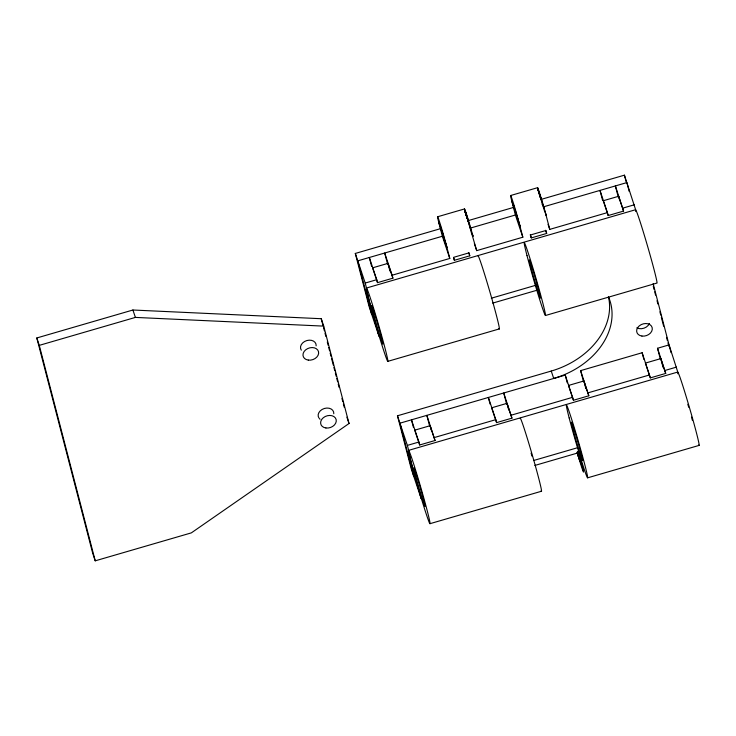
<?xml version="1.0" encoding="UTF-8"?>
<svg xmlns="http://www.w3.org/2000/svg" width="736" height="736" viewBox="0 0 736 736"><rect width="100%" height="100%" fill="white"/><g stroke="black" fill="none" stroke-linecap="round" stroke-linejoin="round"><path stroke-width="1.1" d="M437.598 216.761L464.517 208.932L464.508 209.456M618.24 196.99L615.37 185.923L623.567 211.085L608.184 215.556L607.421 212.603L549.755 229.384L545.588 213.412A18.023 0.616 73.8 0 0 540.454 195.794A18.023 0.616 73.8 0 0 537.528 187.717L541.77 201.324L537.528 187.708L510.646 195.509M541.705 199.226L624.422 175.168L635.619 209.714L366.464 288.024A39.266 1.334 73.8 0 0 377.412 330.188L379.003 336.186L369.104 306.572L355.304 253.451L441.333 228.427M635.582 209.742L635.619 209.714A39.256 1.334 73.8 0 0 635.738 211.462M608.442 296.783A74.115 56.359 -18.5 0 1 551.246 371.054L397.458 415.785L411.258 468.906L421.167 498.52L419.566 492.522A39.256 1.334 73.8 0 1 408.618 450.358L677.773 372.048L669.061 344.908L657.524 348.257L660.394 359.324M677.773 372.048L677.736 372.076A39.266 1.334 73.8 0 0 677.893 373.796M349.02 423.522L191.342 532.873L95.229 560.832L92.754 553.426L36.8 337.971L132.912 310.012L321.255 318.716L323.73 326.122L349.02 423.522L346.895 417.174M36.8 337.971L39.275 345.368L135.396 317.409L323.73 326.122M467.802 220.726L514.133 207.248M442.704 236.146L357.779 260.848L371.579 313.978M470.286 228.123L515.504 214.976M543.076 206.954L626.906 182.574L629.206 191.461M372.554 267.849L387.936 263.378L392.886 278.18L377.513 282.652L372.913 268.907M623.567 211.085L618.608 196.282L603.235 200.753L608.184 215.556M355.304 253.451L365.212 283.056L376.74 279.698L377.513 282.652M387.568 264.086L384.689 253.018L392.122 275.227L449.788 258.456L446.117 244.315A18.023 0.616 73.8 0 0 439.061 220.441A18.023 0.616 73.8 0 0 438.914 222.971L442.364 236.247L449.788 258.456M474.343 243.561L476.707 250.626L522.836 237.204L519.165 223.072A18.023 0.616 73.8 0 0 512.109 199.198A18.023 0.616 73.8 0 0 511.962 201.719L515.412 215.004L522.836 237.204M622.803 208.132L634.331 204.783M454.406 260.286L469.78 255.815L469.016 252.862L453.634 257.333L454.406 260.286L453.698 258.17M531.291 237.921L546.673 233.45L545.91 230.497L530.527 234.968L531.291 237.921L530.233 234.747M491.326 298.209L536.553 285.053M492.697 303.112L536.636 290.334M387.918 361.321L499.413 328.891M545.551 315.468L657.046 283.038A38.06 1.297 73.8 0 0 646.751 243.386A38.06 1.297 73.8 0 0 635.656 210.238M657.524 348.257L665.721 373.419L650.339 377.89L642.142 352.737L580.63 370.622L588.828 395.784L573.454 400.255L565.257 375.102L399.933 423.182L413.733 476.312M435.04 440.514L430.091 425.712L414.708 430.183L419.667 444.986L435.04 440.514L426.852 415.352L429.723 426.42M511.934 418.149L506.984 403.346L491.602 407.818L496.561 422.62L511.934 418.149L503.737 392.987L506.616 404.055M588.828 395.784L583.878 380.981L568.496 385.452L573.454 400.255M665.721 373.419L660.772 358.616L645.389 363.087L650.339 377.89M397.458 415.785L407.367 445.39L418.904 442.032L419.667 444.986M434.277 437.561L495.788 419.667L496.561 422.62M511.17 415.196L572.682 397.302M588.064 392.831L649.575 374.937M664.958 370.466L676.485 367.108M533.49 460.543L577.604 447.709M534.851 465.446L578.79 452.668L582.82 468.243A18.023 0.616 73.8 0 1 582.958 470.911A18.023 0.616 73.8 0 1 578.496 456.927L577.236 452.594L582.82 468.243M430.082 523.655L541.567 491.225M587.705 477.802L699.2 445.372M517.712 220.128L513.461 205.151L519.975 226.219L519.165 223.072M471.629 233.68L471.436 233.183M443.937 239.31L444.857 241.767L442.216 231.73M444.664 241.371L446.927 247.462L446.117 244.315M578.496 456.927L580.759 462.539L577.981 452.051M466.136 215.409L467.213 218.178M578.174 455.842L580.492 461.987M540.62 197.855L541.052 199.088L539.92 195.555M577.861 454.756L580.419 461.794M465.446 213.201L467.351 218.472M577.548 453.67L580.345 461.573M539.028 193.31L540.859 198.518M467.728 219.521L468.225 221.002L464.802 210.11M539.865 195.61L540.951 198.794M580.161 461.049L577.318 452.511L580.253 461.325M467.903 220.036L464.812 211.03L464.94 211.582M539.884 195.629L541.052 199.088M464.71 210.542L468.004 220.34M607.421 212.603L599.987 190.403L602.582 200.358M548.062 224.333L549.755 229.384M545.615 230.276L546.673 233.45M511.962 201.719L515.678 212.824M551.246 371.054L553.72 378.451A74.115 56.359 -18.5 0 0 608.626 297.178M468.722 252.641L469.78 255.815M438.914 222.962L442.63 234.066M495.788 419.667L488.364 397.468L490.084 404.101M376.74 279.698L369.316 257.499L371.616 266.349M418.904 442.032L411.47 419.833L413.485 427.579M132.912 310.012L135.396 317.409M580.06 460.754L577.392 452.612M465.64 213.182L468.114 220.662L464.885 210.772M537.602 188.508L541.162 199.41L537.666 188.867L537.988 190.33M516.985 218.058L516.488 216.494M516.874 217.7L517.104 218.408L516.626 216.908M443.826 238.942L444.056 239.651L440.395 226.375L446.55 245.99M541.273 199.76L541.512 200.505M579.839 460.083L577.493 452.686M537.556 188.204L539.295 193.623M464.848 210.505L468.344 221.37L464.802 210.229M443.578 238.16L444.056 239.651L443.449 237.746M577.53 452.732L579.6 459.338M537.519 187.809L541.641 200.91M577.558 452.428L579.471 458.933M464.802 209.972L476.707 250.626M542.101 202.391L546.075 215.243L545.588 213.412M577.64 452.962L579.342 458.519M468.722 222.566L468.988 223.45M579.214 458.086L577.604 452.806M542.036 202.198L542.598 204.074M515.126 210.027L519.598 224.738M578.8 456.725L578.938 457.185L577.539 452.566L578.8 456.725L577.705 453.082M469.126 223.9L469.697 225.796M577.594 452.658L578.652 456.246M578.367 455.29L577.466 452.152L578.514 455.777M542.745 204.553L543.297 206.476M577.493 452.244L578.229 454.811M542.018 203.992L542.156 204.47M577.364 451.775L578.091 454.324M469.973 226.762L470.506 228.657M577.953 453.845L577.686 452.898M543.554 207.414L543.922 208.739M470.635 229.108L471.095 230.8M653.145 283.636L671.066 352.654M624.422 175.168L626.152 181.829M653.264 286.23L654.129 289.561M654.709 291.787L655.574 295.118M657.018 300.674L657.883 304.005M659.898 311.779L660.762 315.109M661.342 317.326L663.651 326.214M666.531 337.318L667.396 340.648M667.975 342.875L668.84 346.205M618.608 196.282L619.749 200.67M660.772 358.616L663.053 367.402M642.142 352.737L643.871 359.37M583.878 380.981L585.874 388.663M580.63 370.622L583.51 381.69M565.257 375.102L567.263 382.849M506.984 403.346L508.696 409.934M392.122 275.227L392.886 278.18M387.936 263.378L389.942 271.106M430.091 425.712L431.241 430.128M365.212 283.056L366.491 287.997M407.367 445.39L408.646 450.322M321.255 318.716L322.975 325.358M323.555 327.575L324.41 330.896M324.99 333.104L325.855 336.426M327.29 341.964L328.146 345.285M328.725 347.493L329.59 350.814M330.16 353.032L331.025 356.353M331.596 358.561L333.325 365.203M333.896 367.42L334.76 370.742M335.34 372.95L336.196 376.271M336.775 378.488L337.631 381.809M338.21 384.017L339.075 387.338M341.946 398.406L342.81 401.727M343.381 403.944L344.246 407.266M39.275 345.368L95.229 560.832M544.235 209.926L544.631 211.508M467.884 221.306L467.71 220.607M471.371 231.877L471.776 233.708M318.936 418.039A8.013 6.09 -18.5 0 1 324.438 408.452A8.013 6.09 -18.5 0 1 333.794 413.724M320.077 419.244A8.013 6.09 -18.5 0 1 319.452 418.683M301.309 350.161A8.013 6.09 -18.5 0 1 306.802 340.566A8.013 6.09 -18.5 0 1 316.158 345.837M464.48 208.96A18.023 0.616 73.8 0 1 467.406 217.037A18.023 0.616 73.8 0 1 472.54 234.655M478.023 256.091A38.06 1.297 73.8 0 1 490.507 294.014A38.06 1.297 73.8 0 1 498.944 328.495M677.81 372.572A38.06 1.297 73.8 0 1 690.294 410.504A38.06 1.297 73.8 0 1 698.731 444.976M687.829 404.285A20.028 0.681 73.8 0 1 688.712 407.266M691.5 417.073A20.028 0.681 73.8 0 1 692.374 420.32M520.186 418.425A38.06 1.297 73.8 0 1 532.662 456.348A38.06 1.297 73.8 0 1 541.107 490.829M531.088 453.109A20.028 0.681 73.8 0 1 531.962 456.136M649.419 323.444A8.013 6.09 -18.5 0 1 636.824 327.805M472.797 235.594L472.54 234.664L473.027 236.486L472.797 235.594M325.928 427.984A8.013 6.09 -18.5 0 0 336.131 419.52A8.013 6.09 -18.5 0 0 323.27 417.763A8.013 6.09 -18.5 0 0 325.928 427.984M308.301 360.106A8.013 6.09 -18.5 0 0 318.504 351.633A8.013 6.09 -18.5 0 0 305.642 349.876A8.013 6.09 -18.5 0 0 308.301 360.106M369.38 301.475A38.06 1.297 73.8 0 0 387.458 360.925A38.06 1.297 73.8 0 0 374.845 312.358A38.06 1.297 73.8 0 0 369.38 301.475M373.097 312.579A20.028 0.681 73.8 0 0 382.61 343.868A20.028 0.681 73.8 0 0 375.976 318.311A20.028 0.681 73.8 0 0 373.097 312.579M527.013 255.631A38.06 1.297 73.8 0 0 545.082 315.072A38.06 1.297 73.8 0 0 532.468 266.506A38.06 1.297 73.8 0 0 527.013 255.631M530.73 266.736A20.028 0.681 73.8 0 0 540.242 298.016A20.028 0.681 73.8 0 0 533.6 272.458A20.028 0.681 73.8 0 0 530.73 266.736M411.544 463.809A38.06 1.297 73.8 0 0 429.612 523.259A38.06 1.297 73.8 0 0 416.999 474.692A38.06 1.297 73.8 0 0 411.544 463.809M572.884 429.07A20.028 0.681 73.8 0 0 582.397 460.35A20.028 0.681 73.8 0 0 575.754 434.792A20.028 0.681 73.8 0 0 572.884 429.07M569.167 417.965A38.06 1.297 73.8 0 0 587.236 477.406A38.06 1.297 73.8 0 0 574.623 428.84A38.06 1.297 73.8 0 0 569.167 417.965M415.251 474.913A20.028 0.681 73.8 0 0 424.764 506.202A20.028 0.681 73.8 0 0 418.131 480.636A20.028 0.681 73.8 0 0 415.251 474.913M641.948 336.067A8.013 6.09 -18.5 0 0 652.16 327.603A8.013 6.09 -18.5 0 0 639.299 325.846A8.013 6.09 -18.5 0 0 641.948 336.067"/></g></svg>
